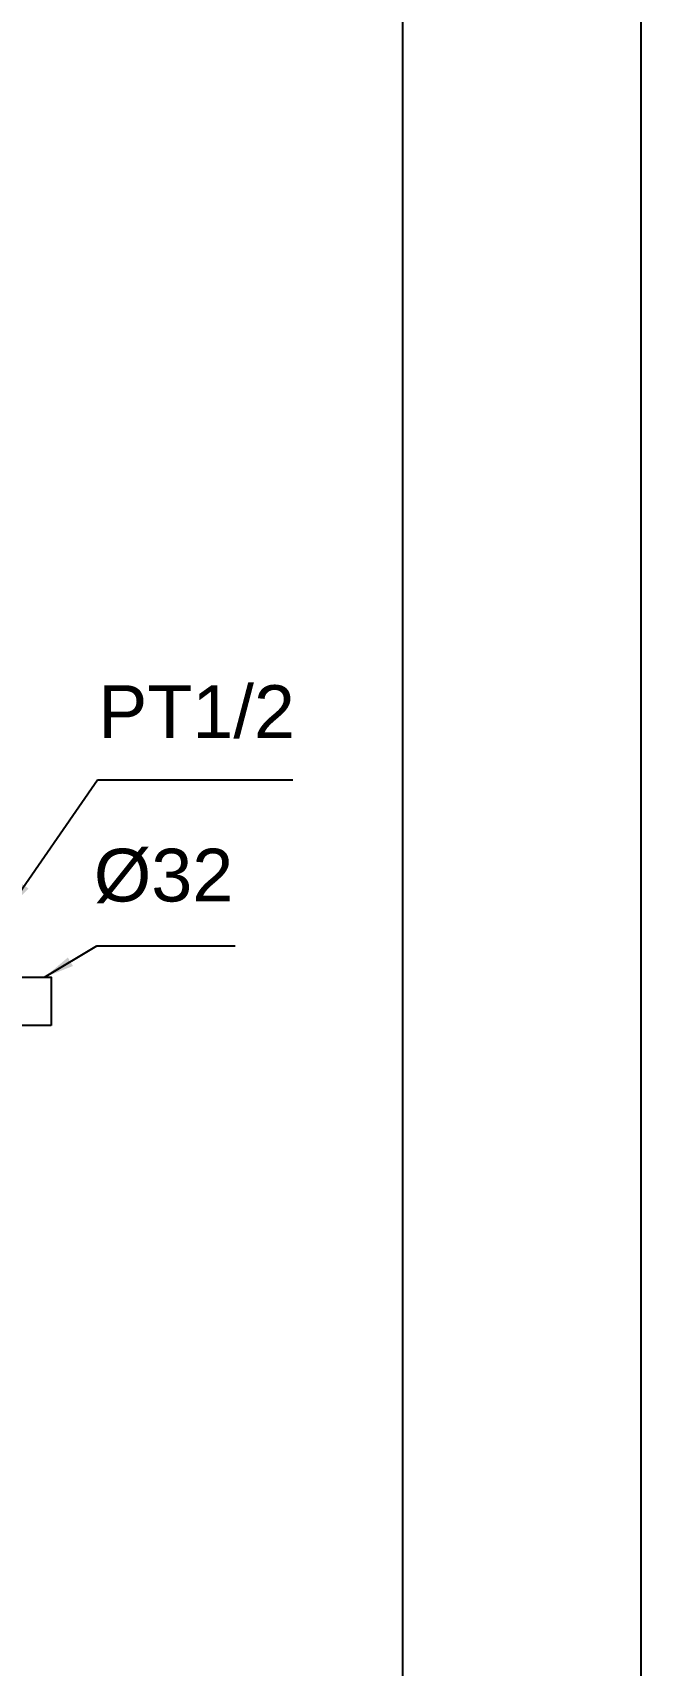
# Model space of a CAD drawing. Header units: millimetres. Extents: x 9401 to 11826, y -521 to 2909.
# Drawn here: x 11423 to 11826, y 184 to 1267 of the extents above; entities that cross this region are included whole.
import ezdxf
from ezdxf.lldxf.tags import DXFTag

# ---------------------------------------------------------------- set-up
doc = ezdxf.new("R2010")
doc.units = ezdxf.units.MM
doc.header["$LTSCALE"] = 0.2
for name, color, linetype in [('BU', 7, 'Continuous'), ('DIM2', 7, 'Continuous'), ('YA', 7, 'Continuous')]:
    doc.layers.add(name, color=color, linetype=linetype)
doc.layers.add('LINE', color=7, linetype='Continuous', lineweight=25)
doc.styles.add('____ 01', font='arial.ttf')
doc.styles.get("Standard").update_dxf_attribs({"font": 'ISOCP.SHX', "bigfont": 'WHGTXT.SHX'})
tags = doc.linetypes.add('Amconstr', pattern=[9999, 9999, 0]).pattern_tags.tags
tags[6:7] = [DXFTag(74, 4), DXFTag(75, 0), DXFTag(340, '0'), DXFTag(46, 1.0), DXFTag(50, 0.0), DXFTag(44, 0.0), DXFTag(45, 0.0)]
tags[4:5] = [DXFTag(74, 4), DXFTag(75, 0), DXFTag(340, '0'), DXFTag(46, 1.0), DXFTag(50, 0.0), DXFTag(44, 0.0), DXFTag(45, 0.0)]
doc.dimstyles.new('DEFAULT', dxfattribs={"dimtxt": 30, "dimasz": 20, "dimexe": 20, "dimexo": 0.0625, "dimgap": 0.09, "dimtad": 1, "dimtoh": 1, "dimdec": 0, "dimzin": 0, "dimdsep": 46, "dimtxsty": '____ 01', "dimcen": 0.09, "dimadec": 0, "dimazin": 0, "dimtfac": 1, "dimtdec": 4, "dimtofl": 0, "dimtmove": 0, "dimatfit": 3, "dimfxl": 0, "dimtolj": 1, "dimtzin": 0, "dimarcsym": 0})

msp = doc.modelspace()

# ---------------------------------------------------------------- linework, layer by layer
at = {"layer": 'BU', "color": 7}
msp.add_lwpolyline([(11434.8, 608.2), (11399.8, 608.2), (11399.8, 640.2), (11434.8, 640.2), (11434.8, 608.2)], dxfattribs=at)
at = {"layer": 'LINE', "linetype": 'Amconstr'}
msp.add_line((11667.9, -378.8), (11667.9, 2789.2), dxfattribs=at)
at = {"layer": 'YA', "color": 0}
msp.add_lwpolyline([(9400.5, -521.3), (11826, -521.3), (11826, 2909.1), (9400.5, 2909.1)], close=True, dxfattribs=at)

# ---------------------------------------------------------------- texts
at = {"layer": 'DIM2', "color": 0, "char_height": 35, "attachment_point": 1, "line_spacing_factor": 0.963855}
for s, insert, width in [('{\\fArial|b0|i0|c0|p34;PT1/2}', (11466, 834), 157.711), ('\\fArial;Ø32', (11463.2, 725.5), 122.289)]:
    msp.add_mtext(s, dxfattribs=dict(at, insert=insert, width=width))

# ---------------------------------------------------------------- leaders
at = {"layer": 'DIM2', "color": 0}
for points in [[(11405.8, 684.5), (11465.5, 771.2), (11595, 771.2)], [(11430.5, 640.2), (11465.1, 661), (11556.8, 661)]]:
    msp.add_leader(points, dimstyle='DEFAULT', dxfattribs=at)

doc.saveas('drawing.dxf')
